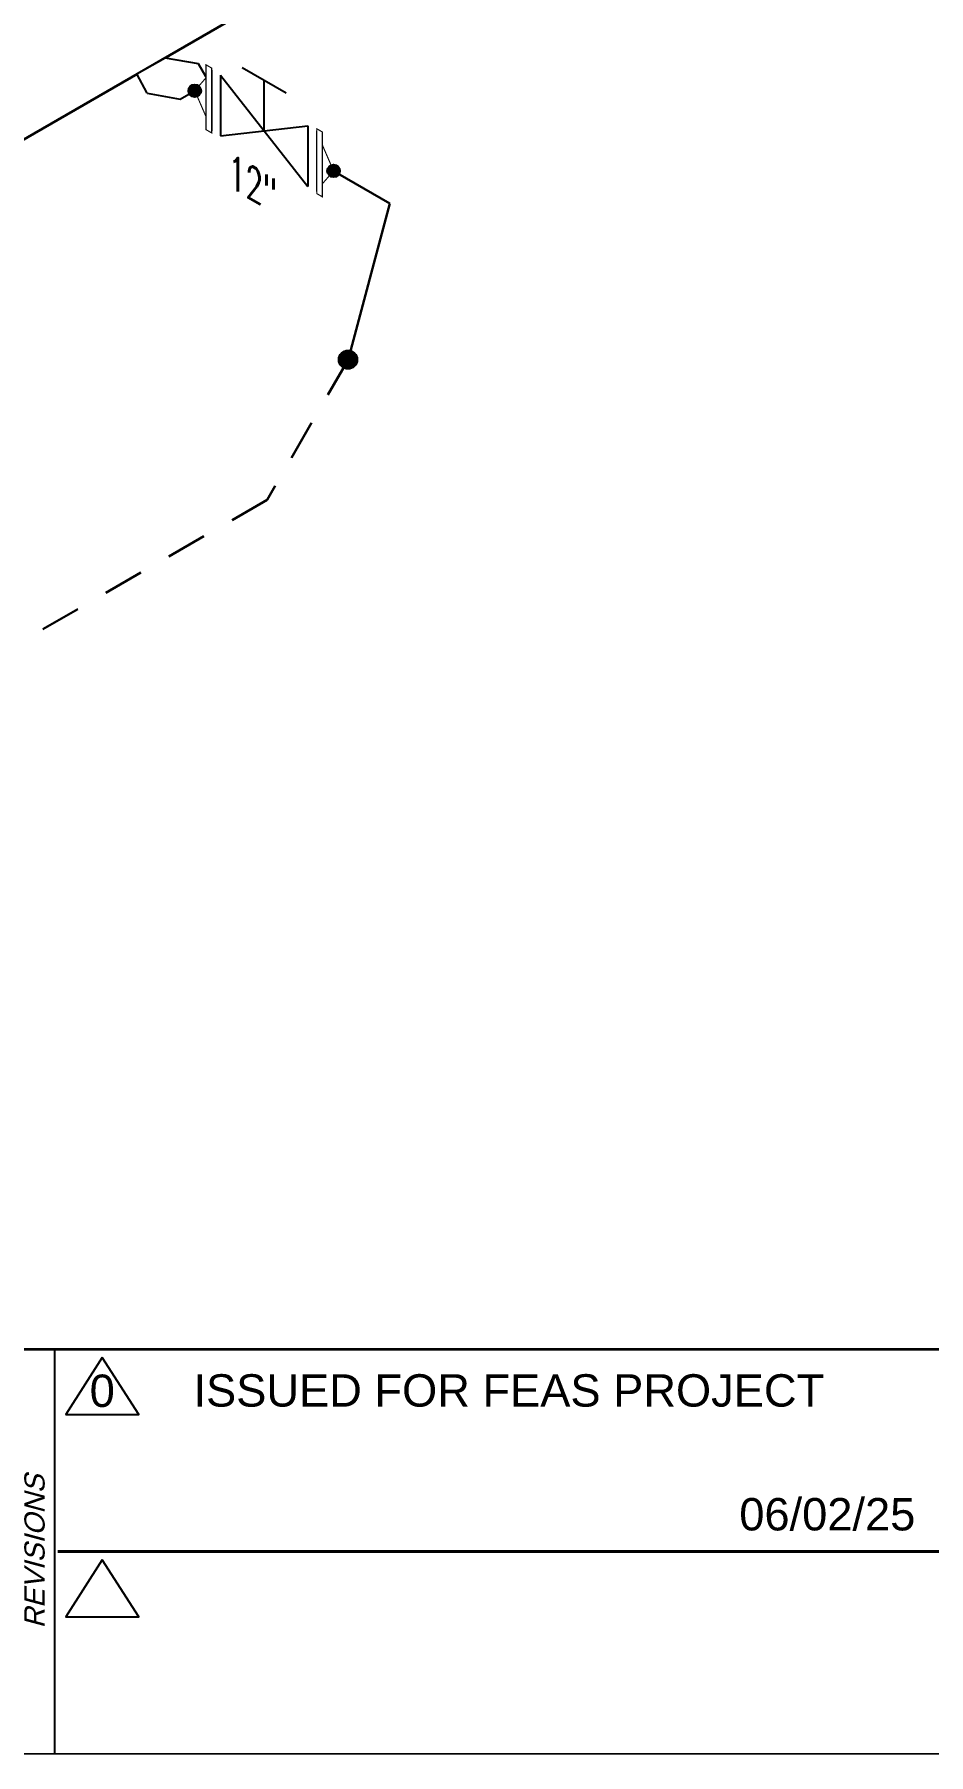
# Model space of a CAD drawing. Header units: inches. Extents: x 0 to 17.2, y 0 to 11.2.
# Drawn here: x 7.44 to 10.2, y 0.12 to 5.44 of the extents above; entities that cross this region are included whole.
import ezdxf
from ezdxf.enums import TextEntityAlignment as Align

# ---------------------------------------------------------------- set-up
doc = ezdxf.new("R2010")
doc.units = ezdxf.units.IN
doc.header["$MEASUREMENT"] = 0
doc.linetypes.add('HIDDEN2', pattern=[0.1875, 0.125, -0.0625])
for name, color, linetype in [('3', 1, 'Continuous'), ('BORDER', 3, 'Continuous'), ('BORDERTEXT', 7, 'Continuous'), ('COMP', 1, 'Continuous'), ('FITTINGS', 4, 'Continuous'), ('TEXT', 7, 'Continuous'), ('WELD POINTS', 41, 'Continuous'), ('Welds', 7, 'Continuous')]:
    doc.layers.add(name, color=color, linetype=linetype)
doc.layers.add('PIPE', color=7, linetype='Continuous', lineweight=30)
doc.styles.add('FEASStandard', font='arial.ttf')
doc.styles.add('PART_Standard', font='romans', dxfattribs={"width": 0.8, "height": 0.09})

# ---------------------------------------------------------------- blocks, each defined once
blk = doc.blocks.new('Border')
at = {"layer": 'BORDER'}
blk.add_line((7.625, 0.25), (7.625, 1.5), dxfattribs=at)
at = {"layer": 'BORDER', "const_width": 0.005}
blk.add_lwpolyline([(0.25, 0.25), (17.25, 0.25), (17.25, 11.25), (0.25, 11.25)], close=True, dxfattribs=at)
at = {"layer": 'BORDER', "const_width": 0.00833}
for points in [[(17.25, 1.5), (0.25, 1.5)], [(7.6336, 0.875), (10.375, 0.875)]]:
    blk.add_lwpolyline(points, dxfattribs=at)
at = {"layer": 'BORDERTEXT', "style": 'FEASStandard', "oblique": 15}
blk.add_text('REVISIONS', height=0.0625, rotation=90, dxfattribs=at).set_placement((7.5625, 0.875), align=Align.MIDDLE)
blk = doc.blocks.new('*U87')
blk.add_wipeout([(0.0436, 0.0252), (0.1461, 0.0068), (0.1797, -0.0513), (0.0906, -0.1027), (-0.0119, -0.0843), (-0.0436, -0.0252)])
at = {"layer": 'FITTINGS', "linetype": 'Continuous'}
for p, q in [((-0.0436, -0.0252), (0.0436, 0.0252)), ((0.0436, 0.0252), (0.1461, 0.0068)), ((0.1461, 0.0068), (0.1797, -0.0513)), ((-0.0119, -0.0843), (-0.0436, -0.0252)), ((0.0906, -0.1027), (0.1797, -0.0513)), ((-0.0119, -0.0843), (0.0906, -0.1027))]:
    blk.add_line(p, q, dxfattribs=at)
blk = doc.blocks.new('3_VALVE_FLANGE_GATE_30')
at = {"color": 0, "linetype": 'ByBlock', "lineweight": -2}
blk.add_wipeout([(-0.1624, -0.1875), (-0.1353, -0.1719), (0, 0), (0.1353, -0.0156), (0.1624, 0), (0.1624, 0.1875), (0.1353, 0.1719), (0, 0), (-0.1353, 0.0156), (-0.1624, 0)], dxfattribs=at)
for p, q in [((0.1353, 0.1719), (-0.1353, -0.1719)), ((0.0677, 0.1953), (-0.0677, 0.1172)), ((0.1353, 0.1719), (0.1353, -0.0156)), ((0.1624, 0.1875), (0.1624, 0)), ((0, 0), (0, 0.1563)), ((-0.1624, 0), (-0.1624, -0.1875)), ((-0.1353, 0.0156), (-0.1353, -0.1719)), ((0.1353, -0.0156), (-0.1353, 0.0156))]:
    blk.add_line(p, q, dxfattribs=at)
blk = doc.blocks.new('AM9A04')
at = {"linetype": 'Continuous', "const_width": 0.01}
blk.add_lwpolyline([(0, -0.289), (0, 0.289), (-0.05, 0.318), (-0.05, -0.26)], close=True, dxfattribs=at)
at = {"const_width": 0.01}
blk.add_lwpolyline([(-0.05, -0.144), (-0.15, 0.087), (-0.05, 0.202)], dxfattribs=at)
blk = doc.blocks.new('A09')
at = {"layer": 'Welds'}
h = blk.add_hatch(color=256, dxfattribs=at)
h.dxf.hatch_style = 1
h.paths.add_polyline_path([(-0.03, 0, 1), (0.03, 0, 1)])
blk.add_circle((0, 0), 0.03, dxfattribs=at)
blk = doc.blocks.new('*U81')
blk.add_wipeout([(0.052, -0.03), (0.0173, -0.07), (0.0173, -0.1101), (0, -0.1001), (0, 0.1001), (0.0173, 0.0901), (0.0173, 0.05)]).dxf.layer = 'COMP'
at = {"layer": '3', "xscale": 0.65, "yscale": 0.65, "zscale": 0.65}
blk.add_blockref('A09', (0.052, -0.03), dxfattribs=at)
at = {"layer": 'COMP', "xscale": 0.3466300616258731, "yscale": 0.3466300616258731, "zscale": 0.3466300616258731, "rotation": 180}
blk.add_blockref('AM9A04', (0, 0), dxfattribs=at)
blk = doc.blocks.new('1_Text_330')
at = {"layer": 'TEXT', "style": 'PART_Standard', "oblique": 330, "width": 0.8}
blk.add_attdef('3/4"', (0, 0), '', height=0.09, rotation=330, dxfattribs=at)
blk = doc.blocks.new('2_WELD_SINGLE_00')
at = {"linetype": 'ByBlock', "lineweight": -2}
h = blk.add_hatch(color=0, dxfattribs=at)
edge = h.paths.add_edge_path()
edge.add_arc((0, 0), 0.0286, 0, 360)
at = {"color": 0, "linetype": 'ByBlock', "lineweight": -2}
blk.add_circle((0, 0), 0.0286, dxfattribs=at)

msp = doc.modelspace()

# ---------------------------------------------------------------- linework, layer by layer
at = {"layer": 'BORDERTEXT'}
for points in [[(7.6467, 1.349), (7.5338, 1.1734), (7.7595, 1.1734)], [(7.6467, 0.724), (7.5338, 0.5484), (7.7595, 0.5484)]]:
    msp.add_lwpolyline(points, close=True, dxfattribs=at)
at = {"layer": 'PIPE'}
for p, q in [((6.0345, 4.3224), (9.2003, 6.1501)), ((7.7973, 5.3401), (8.5352, 4.9152))]:
    msp.add_line(p, q, dxfattribs=at)
at = {"layer": 'PIPE', "linetype": 'HIDDEN2'}
for p, q in [((8.4058, 4.4322), (8.1558, 3.9992)), ((8.1558, 3.9992), (5.1247, 2.2492))]:
    msp.add_line(p, q, dxfattribs=at)

# ---------------------------------------------------------------- block references
at = {"layer": 'BORDER'}
msp.add_blockref('Border', (-0.125, -0.125), dxfattribs=at)
at = {"layer": 'WELD POINTS'}
msp.add_blockref('2_WELD_SINGLE_00', (8.4058, 4.4322), dxfattribs=at)

# ---------------------------------------------------------------- texts
at = {"layer": 'BORDERTEXT', "style": 'FEASStandard'}
msp.add_text('ISSUED FOR FEAS PROJECT', height=0.1, dxfattribs=at).set_placement((8.9026, 1.2476), align=Align.MIDDLE_CENTER)
for tag, text, p in [('0', '', (7.6467, 1.2466)), ('06/02/25', '-', (9.8862, 0.8651))]:
    msp.add_attdef(tag, text=text, height=0.1, dxfattribs=at).set_placement(p, align=Align.MIDDLE_CENTER)

# ---------------------------------------------------------------- next in the draw order: block references
at = {"layer": 'PIPE'}
msp.add_blockref('*U87', (7.7973, 5.3401), dxfattribs=at)

# ---------------------------------------------------------------- next in the draw order: block references
at = {"layer": 'FITTINGS', "xscale": -1}
msp.add_blockref('3_VALVE_FLANGE_GATE_30', (8.1469, 5.1394), dxfattribs=at)

# ---------------------------------------------------------------- next in the draw order: block references
at = {"layer": 'COMP', "ltscale": 0.65, "rotation": 180}
msp.add_blockref('*U81', (7.9845, 5.2331), dxfattribs=at)
at = {"layer": 'COMP', "ltscale": 0.65}
msp.add_blockref('*U81', (8.3092, 5.0456), dxfattribs=at)
at = {"layer": 'TEXT'}
msp.add_blockref('1_Text_330', (8.0362, 4.9686), dxfattribs=at).add_auto_attribs({'3/4"': '12"'})

# ---------------------------------------------------------------- next in the draw order: linework, layer by layer
at = {"layer": 'PIPE'}
msp.add_line((8.5352, 4.9152), (8.4058, 4.4322), dxfattribs=at)

doc.saveas('drawing.dxf')
